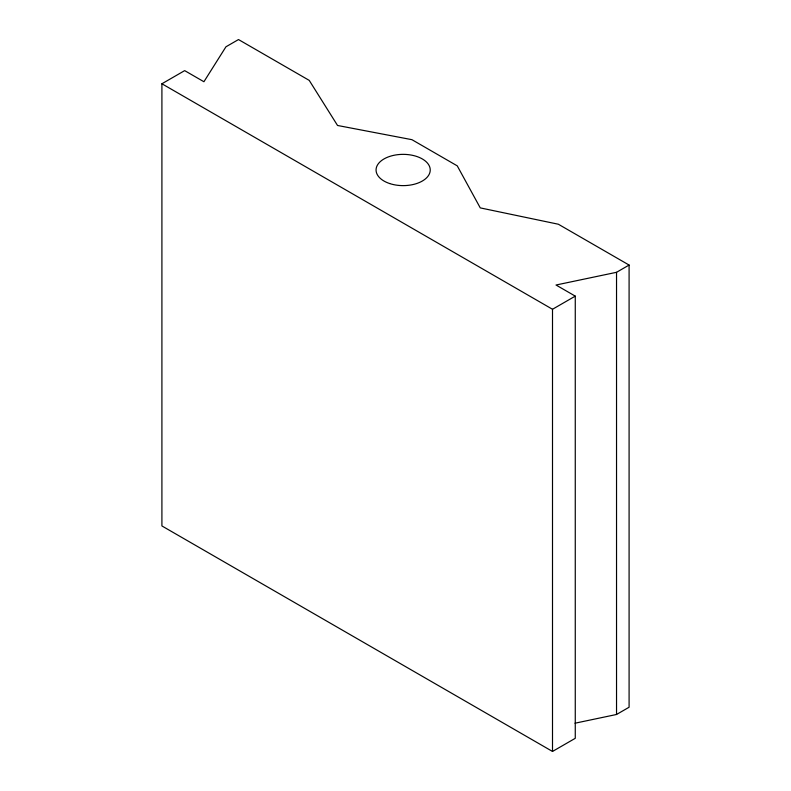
<?xml version="1.0" encoding="UTF-8"?>
<svg xmlns="http://www.w3.org/2000/svg" width="791" height="791" viewBox="0 0 791 791"><rect width="100%" height="100%" fill="white"/><g stroke="black" fill="none" stroke-linecap="round" stroke-linejoin="round"><path stroke-width="1.19" d="M629.092 265.054L616.535 272.302L556.024 285.017L575.265 296.131L575.265 738.31L552.504 751.45L161.908 525.946L161.908 83.767L184.669 70.626L203.92 81.74L225.949 46.798L238.496 39.55L309.232 80.385L337.539 125.472L411.933 139.681L457.257 165.863L480.266 207.895L558.357 224.229L629.092 265.054L629.092 707.233L616.535 714.481L575.008 723.211M161.908 83.767L552.504 309.271L575.265 296.131M616.535 272.302L616.535 714.481M552.504 309.271L552.504 751.45M389.617 183.532A27.082 15.632 0 0 0 430.235 169.986A27.082 15.632 0 0 0 389.617 156.45A27.082 15.632 0 0 0 389.617 183.532"/></g></svg>
